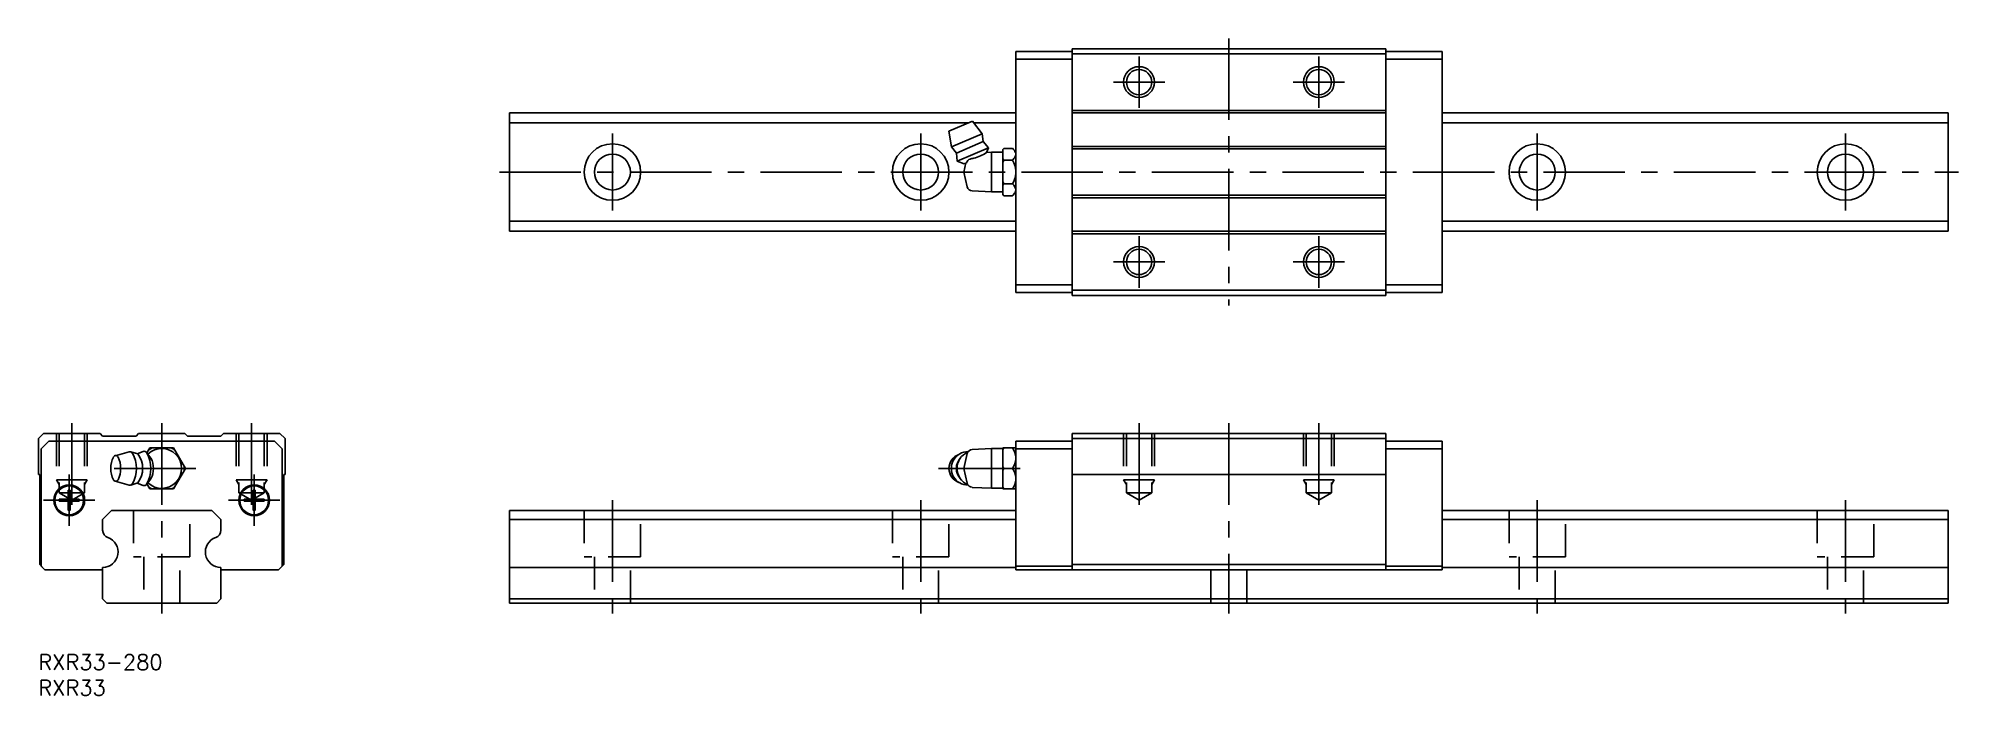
# Model space of a CAD drawing. Extents: x 0 to 374, y -8 to 120.
import ezdxf

# ---------------------------------------------------------------- set-up
doc = ezdxf.new("R2010")
doc.units = 0
doc.header["$LTSCALE"] = 0.5
doc.linetypes.add('CENTER', pattern=[50.8, 31.75, -6.35, 6.35, -6.35])
doc.linetypes.add('DASHED', pattern=[19.05, 12.7, -6.35])
for name, color, linetype in [('MSM_CENTER', 1, 'CENTER'), ('MSM_CONTINUOUS', 7, 'CONTINUOUS'), ('MSM_DASHED', 4, 'DASHED'), ('MSM_NARROW', 5, 'CONTINUOUS'), ('MSM_PART_NUMBER', 7, 'CONTINUOUS')]:
    doc.layers.add(name, color=color, linetype=linetype)
doc.styles.get("Standard").update_dxf_attribs({"font": 'txt.shx', "height": 2, "bigfont": 'bigfont.shx'})

# ---------------------------------------------------------------- blocks, each defined once
blk = doc.blocks.new('*U53')
at = {"layer": 'MSM_PART_NUMBER'}
blk.add_text('RXR33-280', height=3, dxfattribs=at).set_placement((0, -3))
blk = doc.blocks.new('*U54')
at = {"layer": 'MSM_PART_NUMBER'}
blk.add_text('RXR33', height=3, dxfattribs=at).set_placement((0, -8))

msp = doc.modelspace()

# ---------------------------------------------------------------- linework, layer by layer
at = {"layer": 'MSM_CENTER'}
for p, q in [((231.71, 119.87), (231.71, 67.87)), ((214.21, 106.37), (214.21, 116.37)), ((249.21, 106.37), (249.21, 116.37)), ((209.21, 111.37), (219.21, 111.37)), ((244.21, 111.37), (254.21, 111.37)), ((111.71, 101.37), (111.71, 86.37)), ((171.71, 101.37), (171.71, 86.37)), ((291.71, 101.37), (291.71, 86.37)), ((351.71, 101.37), (351.71, 86.37)), ((89.71, 93.87), (373.71, 93.87)), ((214.21, 71.37), (214.21, 81.37)), ((249.21, 71.37), (249.21, 81.37)), ((209.21, 76.37), (219.21, 76.37)), ((244.21, 76.37), (254.21, 76.37)), ((6.5, 45), (6.5, 28)), ((24, 45), (24, 8)), ((41.5, 45), (41.5, 28)), ((214.21, 45), (214.21, 28)), ((231.71, 45), (231.71, 8)), ((249.21, 45), (249.21, 28)), ((6, 25), (6, 35)), ((30.61, 36.2), (12.1, 36.2)), ((42, 25), (42, 35)), ((175.21, 36.2), (192.21, 36.2)), ((1, 30), (11, 30)), ((37, 30), (47, 30)), ((111.71, 30), (111.71, 8)), ((171.71, 30), (171.71, 8)), ((291.71, 30), (291.71, 8)), ((351.71, 30), (351.71, 8))]:
    msp.add_line(p, q, dxfattribs=at)
at = {"layer": 'MSM_CONTINUOUS'}
for p, q in [((190.21, 117.32), (201.21, 117.32)), ((190.21, 70.42), (190.21, 117.32)), ((201.21, 117.87), (262.21, 117.87)), ((201.21, 69.87), (201.21, 117.87)), ((201.21, 116.87), (262.21, 116.87)), ((262.21, 69.87), (262.21, 117.87)), ((273.21, 117.32), (262.21, 117.32)), ((273.21, 70.42), (273.21, 117.32)), ((190.21, 115.83), (201.21, 115.83)), ((273.21, 115.83), (262.21, 115.83)), ((91.71, 105.37), (190.21, 105.37)), ((91.71, 105.37), (91.71, 82.37)), ((201.21, 105.87), (262.21, 105.87)), ((201.21, 105.37), (262.21, 105.37)), ((273.21, 105.37), (371.71, 105.37)), ((371.71, 105.37), (371.71, 82.37)), ((91.71, 103.45), (181.02, 103.45)), ((177.21, 101.84), (181.81, 103.79)), ((177.21, 101.84), (177.68, 98.78)), ((177.68, 98.78), (183.69, 101.33)), ((183.69, 101.33), (181.81, 103.79)), ((182.07, 103.45), (190.21, 103.45)), ((183.88, 99.78), (183.69, 101.33)), ((273.21, 103.45), (371.71, 103.45)), ((177.68, 98.78), (178.66, 97.56)), ((178.66, 97.56), (183.88, 99.78)), ((178.66, 97.56), (178.78, 95.98)), ((178.78, 95.98), (184.93, 98.59)), ((184.93, 98.59), (183.88, 99.78)), ((184.52, 97.69), (184.93, 98.59)), ((185.51, 97.74), (184.52, 97.69)), ((187.71, 97.74), (185.51, 97.74)), ((185.51, 97.74), (185.51, 89.99)), ((187.92, 98.48), (187.71, 98.27)), ((187.71, 98.25), (187.92, 98.48)), ((187.71, 98.27), (187.71, 89.47)), ((187.92, 98.48), (189.6, 98.48)), ((190.21, 97.87), (189.6, 98.48)), ((201.21, 98.87), (262.21, 98.87)), ((201.21, 98.37), (262.21, 98.37)), ((178.78, 95.98), (180.18, 95.49)), ((180.52, 95.64), (180.11, 93.87)), ((180.11, 93.87), (180.78, 90.97)), ((180.18, 95.49), (180.64, 95.69)), ((187.92, 96.18), (187.71, 96.41)), ((187.71, 95.71), (187.92, 96.18)), ((187.92, 96.18), (189.6, 96.18)), ((181.7, 90.19), (185.51, 89.99)), ((185.51, 89.99), (187.71, 89.99)), ((187.71, 91.33), (187.92, 91.56)), ((187.92, 91.56), (189.6, 91.56)), ((189.6, 89.26), (190.21, 89.87)), ((187.92, 89.26), (187.71, 89.49)), ((187.71, 89.47), (187.92, 89.26)), ((187.92, 89.26), (189.6, 89.26)), ((201.21, 89.37), (262.21, 89.37)), ((201.21, 88.87), (262.21, 88.87)), ((91.71, 84.29), (190.21, 84.29)), ((91.71, 82.37), (190.21, 82.37)), ((201.21, 82.37), (262.21, 82.37)), ((273.21, 84.29), (371.71, 84.29)), ((273.21, 82.37), (371.71, 82.37)), ((201.21, 81.87), (262.21, 81.87)), ((190.21, 71.9), (201.21, 71.9)), ((273.21, 71.9), (262.21, 71.9)), ((190.21, 70.42), (201.21, 70.42)), ((201.21, 70.87), (262.21, 70.87)), ((201.21, 69.87), (262.21, 69.87)), ((273.21, 70.42), (262.21, 70.42)), ((1, 43), (0, 42)), ((0, 42), (0, 35)), ((2.03, 41.5), (0.55, 40.02)), ((12, 43), (1, 43)), ((45.97, 41.5), (2.03, 41.5)), ((12.5, 42.5), (12, 43)), ((19, 42.5), (12.5, 42.5)), ((19.5, 43), (19, 42.5)), ((28.5, 43), (19.5, 43)), ((29, 42.5), (28.5, 43)), ((35.5, 42.5), (29, 42.5)), ((36, 43), (35.5, 42.5)), ((47, 43), (36, 43)), ((47.45, 40.02), (45.97, 41.5)), ((48, 42), (47, 43)), ((48, 35), (48, 42)), ((190.21, 16.5), (190.21, 41.5)), ((190.21, 41.5), (201.21, 41.5)), ((201.21, 43), (262.21, 43)), ((201.21, 16.5), (201.21, 43)), ((201.21, 42), (262.21, 42)), ((262.21, 16.5), (262.21, 43)), ((273.21, 41.5), (262.21, 41.5)), ((273.21, 16.5), (273.21, 41.5)), ((0.55, 40.02), (0.55, 17.21)), ((14.92, 38.68), (17.68, 39.44)), ((17.98, 39.44), (19.34, 39.02)), ((19.2, 39.06), (20.39, 39.5)), ((21.06, 39.31), (21.91, 38.21)), ((21.69, 40.2), (21.13, 39.22)), ((26.31, 40.2), (21.69, 40.2)), ((28.61, 36.2), (26.31, 40.2)), ((47.45, 17.21), (47.45, 40.02)), ((180.78, 39.1), (180.11, 36.2)), ((185.51, 40.08), (181.7, 39.88)), ((187.71, 40.08), (185.51, 40.08)), ((185.51, 40.08), (185.51, 32.33)), ((187.71, 40.2), (187.71, 32.21)), ((190.21, 40.2), (187.71, 40.2)), ((187.71, 39.79), (187.92, 40.2)), ((190.21, 40.02), (201.21, 40.02)), ((273.21, 40.02), (262.21, 40.02)), ((0, 35), (0.25, 35)), ((0.25, 35), (0.25, 17.5)), ((14.92, 33.72), (17.68, 32.96)), ((21.06, 33.09), (21.91, 34.19)), ((26.31, 32.21), (28.61, 36.2)), ((47.75, 17.5), (47.75, 35)), ((47.75, 35), (48, 35)), ((180.11, 36.2), (180.78, 33.3)), ((187.92, 36.2), (187.71, 36.6)), ((187.71, 35.8), (187.92, 36.2)), ((187.92, 36.2), (189.6, 36.2)), ((190.21, 34.4), (190.21, 34.38)), ((201.21, 35), (262.21, 35)), ((5.8, 30.2), (4.05, 30.2)), ((5.8, 31.95), (5.8, 30.2)), ((6.2, 30.2), (6.2, 31.95)), ((7.95, 30.2), (6.2, 30.2)), ((17.98, 32.96), (19.34, 33.38)), ((19.2, 33.34), (20.39, 32.9)), ((21.13, 33.18), (21.69, 32.21)), ((21.69, 32.21), (26.31, 32.21)), ((41.8, 30.2), (40.05, 30.2)), ((41.8, 31.95), (41.8, 30.2)), ((42.2, 30.2), (42.2, 31.95)), ((43.95, 30.2), (42.2, 30.2)), ((181.7, 32.52), (185.51, 32.33)), ((185.51, 32.33), (187.71, 32.33)), ((187.92, 32.21), (187.71, 32.61)), ((187.71, 32.21), (190.21, 32.21)), ((4.05, 29.8), (5.8, 29.8)), ((5.8, 29.8), (5.8, 28.05)), ((6.2, 29.8), (7.95, 29.8)), ((6.2, 28.05), (6.2, 29.8)), ((12.5, 26.27), (14.23, 28)), ((12.5, 24.17), (12.5, 26.27)), ((14.23, 28), (33.77, 28)), ((33.77, 28), (35.5, 26.27)), ((35.5, 26.27), (35.5, 24.17)), ((40.05, 29.8), (41.8, 29.8)), ((41.8, 29.8), (41.8, 28.05)), ((42.2, 29.8), (43.95, 29.8)), ((42.2, 28.05), (42.2, 29.8)), ((91.71, 28), (91.71, 10)), ((91.71, 28), (190.21, 28)), ((91.71, 26.27), (190.21, 26.27)), ((273.21, 28), (371.71, 28)), ((273.21, 26.27), (371.71, 26.27)), ((371.71, 28), (371.71, 10)), ((0.25, 17.5), (1.25, 16.5)), ((0.55, 17.21), (1.26, 16.5)), ((1.25, 16.5), (12.5, 16.5)), ((12.5, 10.8), (12.5, 16.93)), ((35.5, 16.93), (35.5, 10.8)), ((35.5, 16.5), (46.75, 16.5)), ((46.74, 16.5), (47.45, 17.21)), ((46.75, 16.5), (47.75, 17.5)), ((91.71, 16.93), (190.21, 16.93)), ((190.21, 17.21), (201.21, 17.21)), ((190.21, 16.5), (273.21, 16.5)), ((201.21, 17.5), (262.21, 17.5)), ((273.21, 17.21), (262.21, 17.21)), ((273.21, 16.93), (371.71, 16.93)), ((13.3, 10), (12.5, 10.8)), ((13.3, 10), (34.7, 10)), ((35.5, 10.8), (34.7, 10)), ((91.71, 10.8), (371.71, 10.8)), ((91.71, 10), (371.71, 10))]:
    msp.add_line(p, q, dxfattribs=at)
for centre, radius in [((214.21, 111.37), 2.46), ((249.21, 111.37), 2.46), ((111.71, 93.87), 5.5), ((111.71, 93.87), 3.5), ((171.71, 93.87), 5.5), ((171.71, 93.87), 3.5), ((291.71, 93.87), 5.5), ((291.71, 93.87), 3.5), ((351.71, 93.87), 5.5), ((351.71, 93.87), 3.5), ((214.21, 76.37), 2.46), ((249.21, 76.37), 2.46), ((6, 30), 3), ((6, 30), 2.8), ((42, 30), 3), ((42, 30), 2.8)]:
    msp.add_circle(centre, radius, dxfattribs=at)
for centre, radius, start, end in [((180.37, 103.53), 7.17, 283.3701, 305.3794), ((187.77, 96.57), 2.65, 29.7819, 46.2075), ((189, 97.29), 1.22, 6.5411, 29.2403), ((189.09, 97.34), 1.13, 333.1506, 354.166), ((181.58, 95.47), 0.956, 105.3988, 166.8653), ((182.4, 93.38), 3.2, 96.679, 109.6393), ((187.86, 98), 2.52, 313.5104, 332.3629), ((184.79, 93.64), 5.44, 4.5825, 27.8682), ((185.28, 93.96), 4.94, 330.9471, 356.6022), ((181.76, 91.19), 1, 193, 267), ((194.75, 94.99), 7.64, 202.8152, 206.6361), ((188.47, 90.2), 1.77, 10.096, 50.304), ((187.86, 91.08), 2.52, 313.5104, 332.3629), ((189.09, 90.42), 1.13, 333.1506, 354.166), ((19.19, 36.2), 5.1, 154.2008, 205.7992), ((15.05, 38.21), 0.495, 25.5518, 154.4482), ((10.91, 36.2), 5.1, 334.2008, 25.7992), ((17.82, 38.93), 0.525, 29.5122, 105.3259), ((12.99, 36.2), 6.08, 330.505, 29.495), ((15.66, 36.2), 4.63, 322.579, 37.421), ((20.6, 38.95), 0.589, 27.8192, 110.3634), ((15.47, 36.2), 6.41, 331.842, 28.158), ((24, 36.2), 3.88, 226.0602, 133.9398), ((24, 36.2), 4.4, 114.7758, 125.2242), ((17.85, 36.2), 4.53, 333.67, 26.33), ((24, 36.2), 4.4, 54.7758, 65.2242), ((180.09, 36.2), 2.87, 108.8608, 251.1392), ((180.93, 36.2), 3.25, 89.9527, 270.0473), ((181.69, 36.2), 3.03, 137.3434, 222.6566), ((182.22, 36.2), 3.44, 112.8703, 247.1297), ((181.76, 38.88), 1, 93, 167), ((186.04, 37.99), 4.19, 5.281, 31.8664), ((186.16, 38.37), 4.06, 327.7209, 354.9534), ((15.05, 34.19), 0.495, 205.5521, 334.4479), ((24, 36.2), 4.4, 354.7758, 5.2242), ((186.16, 34.03), 4.06, 5.0466, 32.2791), ((186.04, 34.41), 4.19, 328.1336, 354.719), ((6, 30), 1.96, 174.1433, 185.8567), ((6, 30), 1.96, 84.1433, 95.8567), ((6, 30), 1.96, 354.1433, 5.8567), ((17.82, 33.47), 0.525, 254.6741, 330.4878), ((20.6, 33.45), 0.589, 249.6365, 332.1807), ((24, 36.2), 4.4, 234.7758, 245.2242), ((24, 36.2), 4.4, 294.7758, 305.2242), ((42, 30), 1.96, 174.1433, 185.8567), ((42, 30), 1.96, 84.1433, 95.8567), ((42, 30), 1.96, 354.1433, 5.8567), ((181.76, 33.52), 1, 193, 267), ((6, 30), 1.96, 264.1433, 275.8567), ((42, 30), 1.96, 264.1433, 275.8567), ((14, 24.17), 1.5, 180, 250.5288), ((12.5, 19.93), 3, 270, 70.5288), ((35.5, 19.93), 3, 109.4712, 270), ((34, 24.17), 1.5, 289.4712, 0)]:
    msp.add_arc(centre, radius, start, end, dxfattribs=at)
at = {"layer": 'MSM_DASHED'}
for p, q in [((3.5, 43), (3.5, 34)), ((4.04, 43), (4.04, 31.42)), ((8.96, 43), (8.96, 31.42)), ((9.5, 43), (9.5, 34)), ((38.5, 43), (38.5, 34)), ((39.04, 43), (39.04, 31.42)), ((43.96, 43), (43.96, 31.42)), ((44.5, 43), (44.5, 34)), ((211.21, 43), (211.21, 34)), ((211.75, 43), (211.75, 31.42)), ((216.67, 43), (216.67, 31.42)), ((217.21, 43), (217.21, 34)), ((246.21, 43), (246.21, 34)), ((246.75, 43), (246.75, 31.42)), ((251.67, 43), (251.67, 31.42)), ((252.21, 43), (252.21, 34)), ((3.5, 34), (9.5, 34)), ((3.5, 34), (4.04, 33.06)), ((9.5, 34), (8.96, 33.06)), ((38.5, 34), (44.5, 34)), ((38.5, 34), (39.04, 33.06)), ((44.5, 34), (43.96, 33.06)), ((211.21, 34), (217.21, 34)), ((211.21, 34), (211.75, 33.06)), ((217.21, 34), (216.67, 33.06)), ((246.21, 34), (252.21, 34)), ((246.21, 34), (246.75, 33.06)), ((252.21, 34), (251.67, 33.06)), ((4.04, 31.42), (8.96, 31.42)), ((4.04, 31.42), (6.5, 30)), ((8.96, 31.42), (6.5, 30)), ((39.04, 31.42), (43.96, 31.42)), ((39.04, 31.42), (41.5, 30)), ((43.96, 31.42), (41.5, 30)), ((211.75, 31.42), (216.67, 31.42)), ((211.75, 31.42), (214.21, 30)), ((216.67, 31.42), (214.21, 30)), ((246.75, 31.42), (251.67, 31.42)), ((246.75, 31.42), (249.21, 30)), ((251.67, 31.42), (249.21, 30)), ((18.5, 28), (18.5, 19)), ((29.5, 19), (29.5, 28)), ((106.21, 28), (106.21, 19)), ((117.21, 19), (117.21, 28)), ((166.21, 28), (166.21, 19)), ((177.21, 19), (177.21, 28)), ((286.21, 28), (286.21, 19)), ((297.21, 19), (297.21, 28)), ((346.21, 28), (346.21, 19)), ((357.21, 19), (357.21, 28)), ((29.5, 19), (18.5, 19)), ((20.5, 19), (20.5, 10)), ((27.5, 10), (27.5, 19)), ((117.21, 19), (106.21, 19)), ((108.21, 19), (108.21, 10)), ((115.21, 10), (115.21, 19)), ((177.21, 19), (166.21, 19)), ((168.21, 19), (168.21, 10)), ((175.21, 10), (175.21, 19)), ((297.21, 19), (286.21, 19)), ((288.21, 19), (288.21, 10)), ((295.21, 10), (295.21, 19)), ((357.21, 19), (346.21, 19)), ((348.21, 19), (348.21, 10)), ((355.21, 10), (355.21, 19)), ((228.21, 16.5), (228.21, 10)), ((235.21, 10), (235.21, 16.5))]:
    msp.add_line(p, q, dxfattribs=at)
at = {"layer": 'MSM_NARROW'}
for centre in [(214.21, 111.37), (249.21, 111.37), (214.21, 76.37), (249.21, 76.37)]:
    msp.add_circle(centre, 3, dxfattribs=at)

# ---------------------------------------------------------------- block references
at = {"layer": 'MSM_CONTINUOUS'}
for name in ['*U53', '*U54']:
    msp.add_blockref(name, (0, 0), dxfattribs=at)

doc.saveas('drawing.dxf')
